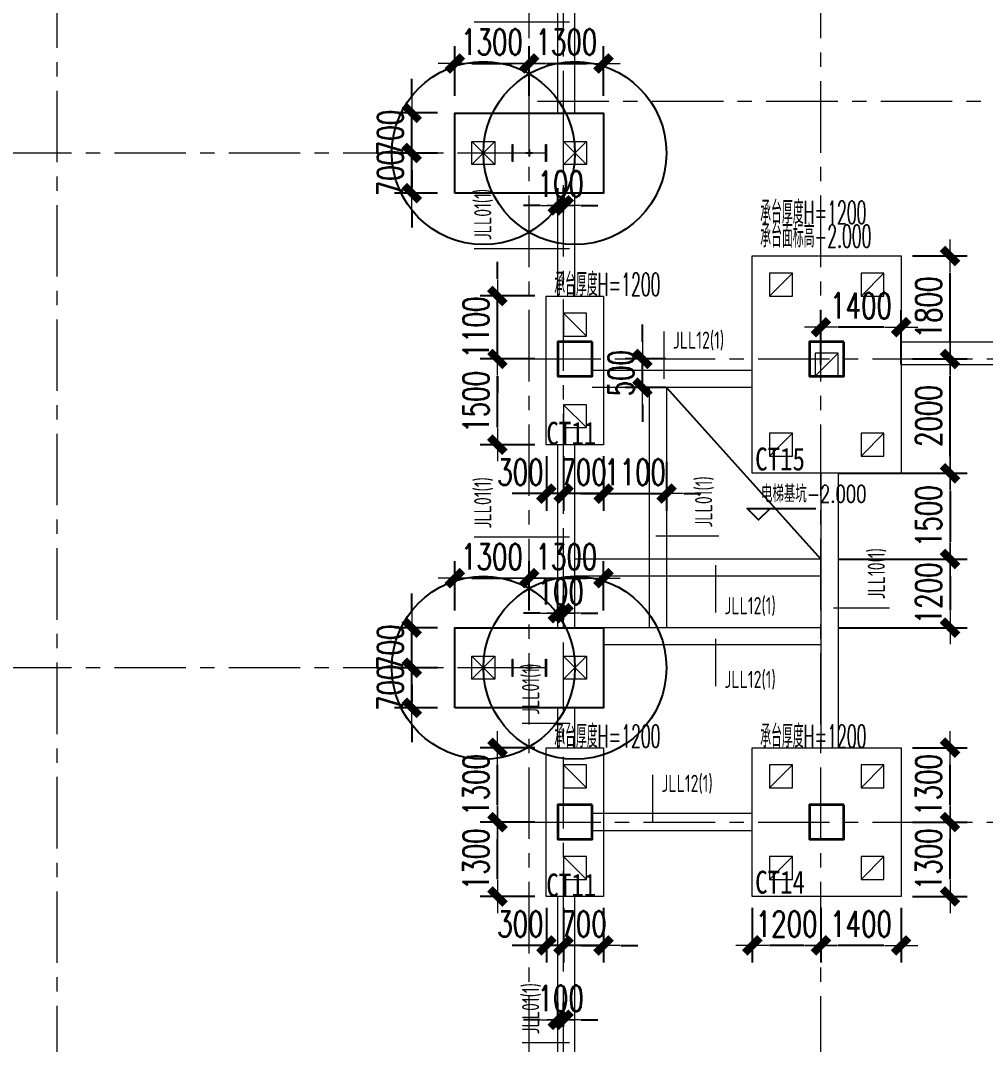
# Model space of a CAD drawing. Extents: x -1201378 to 2367219, y -619313 to 244905.
# Drawn here: x -108249 to -91382, y 158063 to 175970 of the extents above; entities that cross this region are included whole.
import ezdxf
from ezdxf.enums import TextEntityAlignment as Align

# ---------------------------------------------------------------- set-up
doc = ezdxf.new("R2010")
doc.units = 0
doc.header["$LTSCALE"] = 1000
doc.linetypes.add('CENTER', pattern=[2, 1.25, -0.25, 0.25, -0.25])
doc.layers.get('0').update_dxf_attribs({"linetype": 'CONTINUOUS'})
doc.layers.get('Defpoints').update_dxf_attribs({"linetype": 'CONTINUOUS'})
for name, color, linetype, lineweight in [('S-axis', 111, 'CONTINUOUS', 0), ('S-bkl', 4, 'CONTINUOUS', 0), ('S-col', 2, 'CONTINUOUS', 0), ('S-ct', 2, 'CONTINUOUS', 0), ('S-dim', 81, 'CONTINUOUS', 0), ('S-dote', 5, 'CENTER', 0), ('S-zhuang', 1, 'CONTINUOUS', 0), ('基础梁集中标注', 2, 'CONTINUOUS', 18), ('砼柱', 2, 'CONTINUOUS', 35)]:
    doc.layers.add(name, color=color, linetype=linetype, lineweight=lineweight)
for name, color, linetype in [('S-BG', 131, 'CONTINUOUS'), ('S-DOTE1', 140, 'CENTER'), ('S-HATCH1-W', 252, 'CONTINUOUS'), ('S-SS', 111, 'CONTINUOUS'), ('S-TEXT', 21, 'CONTINUOUS')]:
    doc.layers.add(name, color=color, linetype=linetype)
doc.styles.add('SS1', font='tj-romans1.shx', dxfattribs={"width": 0.7, "bigfont": 'tj-hztxt1.shx'})
doc.styles.add('样式 1', font='yjkeng.shx', dxfattribs={"width": 0.7, "height": 300, "bigfont": 'yjkchn.shx'})
doc.styles.add('黑体', font='simhei.ttf', dxfattribs={"width": 0.8})
doc.dimstyles.new('S-150-ARCHI', dxfattribs={"dimscale": 150, "dimtxt": 3, "dimasz": 2, "dimexe": 2, "dimexo": 2, "dimgap": 1, "dimtad": 1, "dimdec": 0, "dimzin": 0, "dimdsep": 46, "dimtxsty": 'SS1', "dimblk1": 'TT', "dimblk2": 'TT', "dimsah": 1, "dimcen": 1, "dimclrd": 256, "dimclre": 256, "dimclrt": 256, "dimadec": 0, "dimazin": 0, "dimtfac": 1, "dimtdec": 0, "dimtix": 1, "dimtmove": 2, "dimatfit": 0, "dimldrblk": 'TT', "dimfxl": 2, "dimtolj": 1, "dimtzin": 0, "dimarcsym": 0})

# ---------------------------------------------------------------- blocks, each defined once
blk = doc.blocks.new('_FZH')
at = {"layer": 'S-col'}
blk.add_lwpolyline([(-0.375, -0.188), (-0.375, 0.187), (-0.36, 0.187), (-0.36, 0.005), (0.36, 0.005), (0.36, 0.187), (0.375, 0.187), (0.375, -0.188), (0.36, -0.188), (0.36, -0.005), (-0.36, -0.005), (-0.36, -0.188)], close=True, dxfattribs=at)
blk = doc.blocks.new('w4234324')
at = {"layer": 'S-col', "xscale": 800.0000000000005, "yscale": 800.0000000000005, "zscale": 800.0000000000005}
for p in [(-144454, 777820), (-144454, 768820)]:
    blk.add_blockref('_FZH', p, dxfattribs=at)
blk = doc.blocks.new('1#轴网')
at = {"layer": 'S-dote'}
for p, q in [((-107608.5, 18867), (-107608.5, 124689.3)), ((-99358.5, 19033.1), (-99358.5, 124633.4)), ((-94258.5, 19033.1), (-94258.5, 124689.3)), ((-98758.5, 19217), (-98758.5, 124427)), ((-79964.3, 61927), (-99358.5, 61927)), ((-99358.5, 61027), (-216950.7, 61027)), ((-99358.5, 57427), (-76979.2, 57427)), ((-99358.5, 52027), (-216950.7, 52027)), ((-99358.5, 49327), (-76979.2, 49327))]:
    blk.add_line(p, q, dxfattribs=at)
blk = doc.blocks.new('A$C6AFE39C8')
at = {"layer": '砼柱', "lineweight": 35}
for points in [[(-15000, -57700), (-15600, -57700), (-15600, -58300), (-15000, -58300)], [(-10600, -57700), (-11200, -57700), (-11200, -58300), (-10600, -58300)], [(-15000, -65800), (-15600, -65800), (-15600, -66400), (-15000, -66400)], [(-10600, -65800), (-11200, -65800), (-11200, -66400), (-10600, -66400)]]:
    blk.add_lwpolyline(points, close=True, dxfattribs=at)
blk = doc.blocks.new('S-ZHUANG-400')
at = {"layer": 'S-zhuang'}
for p, q in [((200, -200), (-200, 200)), ((-200, -200), (200, 200))]:
    blk.add_line(p, q, dxfattribs=at)
blk.add_lwpolyline([(-200, 200), (200, 200), (200, -200), (-200, -200)], close=True, dxfattribs=at)
blk = doc.blocks.new('CT2')
at = {"layer": 'Defpoints'}
for centre in [(-193625, -186366), (-193625, -187966)]:
    blk.add_circle(centre, 1600, dxfattribs=at)
at = {"layer": 'S-DOTE1', "ltscale": 0.25}
for p, q in [((-193625, -187226), (-193625, -187106)), ((-193565, -187166), (-193685, -187166))]:
    blk.add_line(p, q, dxfattribs=at)
at = {"layer": 'S-HATCH1-W'}
blk.add_lwpolyline([(-194325, -185866), (-192925, -185866), (-192925, -188466), (-194325, -188466)], close=True, dxfattribs=at)
at = {"layer": 'S-zhuang'}
for p in [(-193625, -186366), (-193625, -187966)]:
    blk.add_blockref('S-ZHUANG-400', p, dxfattribs=at)
blk = doc.blocks.new('A$C656D53E9')
at = {"layer": 'S-zhuang', "ltscale": 0.25}
blk.add_line((-200, 200), (200, -200), dxfattribs=at)
at = {"layer": 'S-zhuang', "color": 1, "ltscale": 0.5}
blk.add_lwpolyline([(200, 200), (-200, 200), (-200, -200), (200, -200)], close=True, dxfattribs=at)
blk = doc.blocks.new('TT')
blk.add_line((-0.969, 0), (0.969, 0))
at = {"const_width": 0.45}
blk.add_lwpolyline([(-0.442, -0.442), (0.442, 0.442)], dxfattribs=at)
blk = doc.blocks.new('*D5440')
at = {"layer": 'Defpoints', "color": 0, "transparency": 16777216}
for p in [(-99358, 166218), (-100658, 165352), (-99358, 165352)]:
    blk.add_point(p, dxfattribs=at)
at = {"layer": 'S-dim', "lineweight": -2, "transparency": 16777216}
for p, q in [((-100658, 165652), (-100658, 166518)), ((-99358, 165652), (-99358, 166518)), ((-100358, 166218), (-99658, 166218))]:
    blk.add_line(p, q, dxfattribs=at)
at = {"layer": 'S-dim', "lineweight": -2, "transparency": 16777216, "xscale": 300, "yscale": 300, "zscale": 300, "rotation": 180}
blk.add_blockref('TT', (-100658, 166218), dxfattribs=at)
at = {"layer": 'S-dim', "lineweight": -2, "transparency": 16777216, "xscale": 300, "yscale": 300, "zscale": 300}
blk.add_blockref('TT', (-99358, 166218), dxfattribs=at)
at = {"layer": 'S-dim', "transparency": 16777216, "insert": (-100008, 166593), "char_height": 450, "attachment_point": 5, "style": 'SS1'}
blk.add_mtext('\\A1;1300', dxfattribs=at)
blk = doc.blocks.new('*D5441')
at = {"layer": 'Defpoints', "color": 0, "transparency": 16777216}
for p in [(-98058, 166218), (-99358, 165352), (-98058, 165352)]:
    blk.add_point(p, dxfattribs=at)
at = {"layer": 'S-dim', "lineweight": -2, "transparency": 16777216}
for p, q in [((-99358, 165652), (-99358, 166518)), ((-98058, 165652), (-98058, 166518)), ((-99058, 166218), (-98358, 166218))]:
    blk.add_line(p, q, dxfattribs=at)
at = {"layer": 'S-dim', "lineweight": -2, "transparency": 16777216, "xscale": 300, "yscale": 300, "zscale": 300, "rotation": 180}
blk.add_blockref('TT', (-99358, 166218), dxfattribs=at)
at = {"layer": 'S-dim', "lineweight": -2, "transparency": 16777216, "xscale": 300, "yscale": 300, "zscale": 300}
blk.add_blockref('TT', (-98058, 166218), dxfattribs=at)
at = {"layer": 'S-dim', "transparency": 16777216, "insert": (-98708, 166593), "char_height": 450, "attachment_point": 5, "style": 'SS1'}
blk.add_mtext('\\A1;1300', dxfattribs=at)
blk = doc.blocks.new('*D5442')
at = {"layer": 'Defpoints', "color": 0, "transparency": 16777216}
for p in [(-101410, 164652), (-100658, 164652), (-100658, 163952)]:
    blk.add_point(p, dxfattribs=at)
at = {"layer": 'S-dim', "lineweight": -2, "transparency": 16777216}
for p, q in [((-101410, 164952), (-101410, 165252)), ((-100958, 164652), (-101710, 164652)), ((-101410, 163952), (-101410, 164652)), ((-100958, 163952), (-101710, 163952)), ((-101410, 163652), (-101410, 163352))]:
    blk.add_line(p, q, dxfattribs=at)
at = {"layer": 'S-dim', "lineweight": -2, "transparency": 16777216, "xscale": 300, "yscale": 300, "zscale": 300}
for p, rotation in [((-101410, 164652), 270), ((-101410, 163952), 90)]:
    blk.add_blockref('TT', p, dxfattribs=dict(at, rotation=rotation))
at = {"layer": 'S-dim', "transparency": 16777216, "insert": (-101785, 164302), "char_height": 450, "attachment_point": 5, "rotation": 90, "style": 'SS1'}
blk.add_mtext('\\A1;700', dxfattribs=at)
blk = doc.blocks.new('*D5443')
at = {"layer": 'Defpoints', "color": 0, "transparency": 16777216}
for p in [(-101410, 165352), (-100658, 165352), (-100658, 164652)]:
    blk.add_point(p, dxfattribs=at)
at = {"layer": 'S-dim', "lineweight": -2, "transparency": 16777216}
for p, q in [((-101410, 165652), (-101410, 165952)), ((-100958, 165352), (-101710, 165352)), ((-101410, 164652), (-101410, 165352)), ((-100958, 164652), (-101710, 164652)), ((-101410, 164352), (-101410, 164052))]:
    blk.add_line(p, q, dxfattribs=at)
at = {"layer": 'S-dim', "lineweight": -2, "transparency": 16777216, "xscale": 300, "yscale": 300, "zscale": 300}
for p, rotation in [((-101410, 165352), 270), ((-101410, 164652), 90)]:
    blk.add_blockref('TT', p, dxfattribs=dict(at, rotation=rotation))
at = {"layer": 'S-dim', "transparency": 16777216, "insert": (-101785, 165002), "char_height": 450, "attachment_point": 5, "rotation": 90, "style": 'SS1'}
blk.add_mtext('\\A1;700', dxfattribs=at)
blk = doc.blocks.new('*D5444')
at = {"layer": 'Defpoints', "color": 0, "transparency": 16777216}
for p in [(-99358, 175218), (-100658, 174352), (-99358, 174352)]:
    blk.add_point(p, dxfattribs=at)
at = {"layer": 'S-dim', "lineweight": -2, "transparency": 16777216}
for p, q in [((-100658, 174652), (-100658, 175518)), ((-99358, 174652), (-99358, 175518)), ((-100358, 175218), (-99658, 175218))]:
    blk.add_line(p, q, dxfattribs=at)
at = {"layer": 'S-dim', "lineweight": -2, "transparency": 16777216, "xscale": 300, "yscale": 300, "zscale": 300, "rotation": 180}
blk.add_blockref('TT', (-100658, 175218), dxfattribs=at)
at = {"layer": 'S-dim', "lineweight": -2, "transparency": 16777216, "xscale": 300, "yscale": 300, "zscale": 300}
blk.add_blockref('TT', (-99358, 175218), dxfattribs=at)
at = {"layer": 'S-dim', "transparency": 16777216, "insert": (-100008, 175593), "char_height": 450, "attachment_point": 5, "style": 'SS1'}
blk.add_mtext('\\A1;1300', dxfattribs=at)
blk = doc.blocks.new('*D5445')
at = {"layer": 'Defpoints', "color": 0, "transparency": 16777216}
for p in [(-98058, 175218), (-99358, 174352), (-98058, 174352)]:
    blk.add_point(p, dxfattribs=at)
at = {"layer": 'S-dim', "lineweight": -2, "transparency": 16777216}
for p, q in [((-99358, 174652), (-99358, 175518)), ((-98058, 174652), (-98058, 175518)), ((-99058, 175218), (-98358, 175218))]:
    blk.add_line(p, q, dxfattribs=at)
at = {"layer": 'S-dim', "lineweight": -2, "transparency": 16777216, "xscale": 300, "yscale": 300, "zscale": 300, "rotation": 180}
blk.add_blockref('TT', (-99358, 175218), dxfattribs=at)
at = {"layer": 'S-dim', "lineweight": -2, "transparency": 16777216, "xscale": 300, "yscale": 300, "zscale": 300}
blk.add_blockref('TT', (-98058, 175218), dxfattribs=at)
at = {"layer": 'S-dim', "transparency": 16777216, "insert": (-98708, 175593), "char_height": 450, "attachment_point": 5, "style": 'SS1'}
blk.add_mtext('\\A1;1300', dxfattribs=at)
blk = doc.blocks.new('*D5446')
at = {"layer": 'Defpoints', "color": 0, "transparency": 16777216}
for p in [(-101410, 173652), (-100658, 173652), (-100658, 172952)]:
    blk.add_point(p, dxfattribs=at)
at = {"layer": 'S-dim', "lineweight": -2, "transparency": 16777216}
for p, q in [((-101410, 173952), (-101410, 174252)), ((-100958, 173652), (-101710, 173652)), ((-101410, 172952), (-101410, 173652)), ((-100958, 172952), (-101710, 172952)), ((-101410, 172652), (-101410, 172352))]:
    blk.add_line(p, q, dxfattribs=at)
at = {"layer": 'S-dim', "lineweight": -2, "transparency": 16777216, "xscale": 300, "yscale": 300, "zscale": 300}
for p, rotation in [((-101410, 173652), 270), ((-101410, 172952), 90)]:
    blk.add_blockref('TT', p, dxfattribs=dict(at, rotation=rotation))
at = {"layer": 'S-dim', "transparency": 16777216, "insert": (-101785, 173302), "char_height": 450, "attachment_point": 5, "rotation": 90, "style": 'SS1'}
blk.add_mtext('\\A1;700', dxfattribs=at)
blk = doc.blocks.new('*D5447')
at = {"layer": 'Defpoints', "color": 0, "transparency": 16777216}
for p in [(-101410, 174352), (-100658, 174352), (-100658, 173652)]:
    blk.add_point(p, dxfattribs=at)
at = {"layer": 'S-dim', "lineweight": -2, "transparency": 16777216}
for p, q in [((-101410, 174652), (-101410, 174952)), ((-100958, 174352), (-101710, 174352)), ((-101410, 173652), (-101410, 174352)), ((-100958, 173652), (-101710, 173652)), ((-101410, 173352), (-101410, 173052))]:
    blk.add_line(p, q, dxfattribs=at)
at = {"layer": 'S-dim', "lineweight": -2, "transparency": 16777216, "xscale": 300, "yscale": 300, "zscale": 300}
for p, rotation in [((-101410, 174352), 270), ((-101410, 173652), 90)]:
    blk.add_blockref('TT', p, dxfattribs=dict(at, rotation=rotation))
at = {"layer": 'S-dim', "transparency": 16777216, "insert": (-101785, 174002), "char_height": 450, "attachment_point": 5, "rotation": 90, "style": 'SS1'}
blk.add_mtext('\\A1;700', dxfattribs=at)
blk = doc.blocks.new('*D5404')
at = {"layer": 'Defpoints', "color": 0, "transparency": 16777216}
for p in [(-99914, 161952), (-98958, 161952), (-98958, 160652)]:
    blk.add_point(p, dxfattribs=at)
at = {"layer": 'S-dim', "lineweight": -2, "transparency": 16777216}
for p, q in [((-99258, 161952), (-100214, 161952)), ((-99914, 160952), (-99914, 161652)), ((-99258, 160652), (-100214, 160652))]:
    blk.add_line(p, q, dxfattribs=at)
at = {"layer": 'S-dim', "lineweight": -2, "transparency": 16777216, "xscale": 300, "yscale": 300, "zscale": 300}
for p, rotation in [((-99914, 161952), 90), ((-99914, 160652), 270)]:
    blk.add_blockref('TT', p, dxfattribs=dict(at, rotation=rotation))
at = {"layer": 'S-dim', "transparency": 16777216, "insert": (-100289, 161302), "char_height": 450, "attachment_point": 5, "rotation": 90, "style": 'SS1'}
blk.add_mtext('\\A1;1300', dxfattribs=at)
blk = doc.blocks.new('*D5405')
at = {"layer": 'Defpoints', "color": 0, "transparency": 16777216}
for p in [(-98758, 160752), (-98058, 160752), (-98758, 159796)]:
    blk.add_point(p, dxfattribs=at)
at = {"layer": 'S-dim', "lineweight": -2, "transparency": 16777216}
for p, q in [((-98758, 160452), (-98758, 159496)), ((-98058, 160452), (-98058, 159496)), ((-99058, 159796), (-99358, 159796)), ((-98058, 159796), (-98758, 159796)), ((-97758, 159796), (-97458, 159796))]:
    blk.add_line(p, q, dxfattribs=at)
at = {"layer": 'S-dim', "lineweight": -2, "transparency": 16777216, "xscale": 300, "yscale": 300, "zscale": 300}
for p, rotation in [((-98758, 159796), 2.340888245557148e-12), ((-98058, 159796), 180.0000000000024)]:
    blk.add_blockref('TT', p, dxfattribs=dict(at, rotation=rotation))
at = {"layer": 'S-dim', "transparency": 16777216, "insert": (-98408, 160171), "char_height": 450, "attachment_point": 5, "style": 'SS1'}
blk.add_mtext('\\A1;700', dxfattribs=at)
blk = doc.blocks.new('*D5406')
at = {"layer": 'Defpoints', "color": 0, "transparency": 16777216}
for p in [(-99058, 160752), (-98758, 160752), (-99058, 159796)]:
    blk.add_point(p, dxfattribs=at)
at = {"layer": 'S-dim', "lineweight": -2, "transparency": 16777216}
for p, q in [((-99058, 160452), (-99058, 159496)), ((-98758, 160452), (-98758, 159496)), ((-99358, 159796), (-99658, 159796)), ((-98758, 159796), (-99058, 159796)), ((-98458, 159796), (-98158, 159796))]:
    blk.add_line(p, q, dxfattribs=at)
at = {"layer": 'S-dim', "lineweight": -2, "transparency": 16777216, "xscale": 300, "yscale": 300, "zscale": 300}
blk.add_blockref('TT', (-99058, 159796), dxfattribs=at)
at = {"layer": 'S-dim', "lineweight": -2, "transparency": 16777216, "xscale": 300, "yscale": 300, "zscale": 300, "rotation": 180}
blk.add_blockref('TT', (-98758, 159796), dxfattribs=at)
at = {"layer": 'S-dim', "transparency": 16777216, "insert": (-99512, 160171), "char_height": 450, "attachment_point": 5, "style": 'SS1'}
blk.add_mtext('\\A1;300', dxfattribs=at)
blk = doc.blocks.new('*D5407')
at = {"layer": 'Defpoints', "color": 0, "transparency": 16777216}
for p in [(-99914, 163252), (-98958, 163252), (-98958, 161952)]:
    blk.add_point(p, dxfattribs=at)
at = {"layer": 'S-dim', "lineweight": -2, "transparency": 16777216}
for p, q in [((-99258, 163252), (-100214, 163252)), ((-99914, 162252), (-99914, 162952)), ((-99258, 161952), (-100214, 161952))]:
    blk.add_line(p, q, dxfattribs=at)
at = {"layer": 'S-dim', "lineweight": -2, "transparency": 16777216, "xscale": 300, "yscale": 300, "zscale": 300}
for p, rotation in [((-99914, 163252), 90), ((-99914, 161952), 270)]:
    blk.add_blockref('TT', p, dxfattribs=dict(at, rotation=rotation))
at = {"layer": 'S-dim', "transparency": 16777216, "insert": (-100289, 162602), "char_height": 450, "attachment_point": 5, "rotation": 90, "style": 'SS1'}
blk.add_mtext('\\A1;1300', dxfattribs=at)
blk = doc.blocks.new('*D5408')
at = {"layer": 'Defpoints', "color": 0, "transparency": 16777216}
for p in [(-99914, 170052), (-98958, 170052), (-98958, 168552)]:
    blk.add_point(p, dxfattribs=at)
at = {"layer": 'S-dim', "lineweight": -2, "transparency": 16777216}
for p, q in [((-99258, 170052), (-100214, 170052)), ((-99914, 168852), (-99914, 169752)), ((-99258, 168552), (-100214, 168552))]:
    blk.add_line(p, q, dxfattribs=at)
at = {"layer": 'S-dim', "lineweight": -2, "transparency": 16777216, "xscale": 300, "yscale": 300, "zscale": 300}
for p, rotation in [((-99914, 170052), 90), ((-99914, 168552), 270)]:
    blk.add_blockref('TT', p, dxfattribs=dict(at, rotation=rotation))
at = {"layer": 'S-dim', "transparency": 16777216, "insert": (-100289, 169302), "char_height": 450, "attachment_point": 5, "rotation": 90, "style": 'SS1'}
blk.add_mtext('\\A1;1500', dxfattribs=at)
blk = doc.blocks.new('*D5409')
at = {"layer": 'Defpoints', "color": 0, "transparency": 16777216}
for p in [(-98758, 168652), (-98058, 168652), (-98758, 167696)]:
    blk.add_point(p, dxfattribs=at)
at = {"layer": 'S-dim', "lineweight": -2, "transparency": 16777216}
for p, q in [((-98758, 168352), (-98758, 167396)), ((-98058, 168352), (-98058, 167396)), ((-99058, 167696), (-99358, 167696)), ((-98058, 167696), (-98758, 167696)), ((-97758, 167696), (-97458, 167696))]:
    blk.add_line(p, q, dxfattribs=at)
at = {"layer": 'S-dim', "lineweight": -2, "transparency": 16777216, "xscale": 300, "yscale": 300, "zscale": 300}
for p, rotation in [((-98758, 167696), 2.340888245557148e-12), ((-98058, 167696), 180.0000000000024)]:
    blk.add_blockref('TT', p, dxfattribs=dict(at, rotation=rotation))
at = {"layer": 'S-dim', "transparency": 16777216, "insert": (-98408, 168071), "char_height": 450, "attachment_point": 5, "style": 'SS1'}
blk.add_mtext('\\A1;700', dxfattribs=at)
blk = doc.blocks.new('*D5410')
at = {"layer": 'Defpoints', "color": 0, "transparency": 16777216}
for p in [(-99058, 168652), (-98758, 168652), (-99058, 167696)]:
    blk.add_point(p, dxfattribs=at)
at = {"layer": 'S-dim', "lineweight": -2, "transparency": 16777216}
for p, q in [((-99058, 168352), (-99058, 167396)), ((-98758, 168352), (-98758, 167396)), ((-99358, 167696), (-99658, 167696)), ((-98758, 167696), (-99058, 167696)), ((-98458, 167696), (-98158, 167696))]:
    blk.add_line(p, q, dxfattribs=at)
at = {"layer": 'S-dim', "lineweight": -2, "transparency": 16777216, "xscale": 300, "yscale": 300, "zscale": 300}
blk.add_blockref('TT', (-99058, 167696), dxfattribs=at)
at = {"layer": 'S-dim', "lineweight": -2, "transparency": 16777216, "xscale": 300, "yscale": 300, "zscale": 300, "rotation": 180}
blk.add_blockref('TT', (-98758, 167696), dxfattribs=at)
at = {"layer": 'S-dim', "transparency": 16777216, "insert": (-99512, 168071), "char_height": 450, "attachment_point": 5, "style": 'SS1'}
blk.add_mtext('\\A1;300', dxfattribs=at)
blk = doc.blocks.new('*D5411')
at = {"layer": 'Defpoints', "color": 0, "transparency": 16777216}
for p in [(-99914, 171152), (-98958, 171152), (-98958, 170052)]:
    blk.add_point(p, dxfattribs=at)
at = {"layer": 'S-dim', "lineweight": -2, "transparency": 16777216}
for p, q in [((-99914, 171452), (-99914, 171752)), ((-99258, 171152), (-100214, 171152)), ((-99914, 170052), (-99914, 171152)), ((-99258, 170052), (-100214, 170052)), ((-99914, 169752), (-99914, 169452))]:
    blk.add_line(p, q, dxfattribs=at)
at = {"layer": 'S-dim', "lineweight": -2, "transparency": 16777216, "xscale": 300, "yscale": 300, "zscale": 300}
for p, rotation in [((-99914, 171152), 270), ((-99914, 170052), 90)]:
    blk.add_blockref('TT', p, dxfattribs=dict(at, rotation=rotation))
at = {"layer": 'S-dim', "transparency": 16777216, "insert": (-100289, 170602), "char_height": 450, "attachment_point": 5, "rotation": 90, "style": 'SS1'}
blk.add_mtext('\\A1;1100', dxfattribs=at)
blk = doc.blocks.new('*D5567')
at = {"layer": 'Defpoints', "color": 0, "transparency": 16777216}
for p in [(-92958, 170052), (-92003, 170052), (-92958, 168052)]:
    blk.add_point(p, dxfattribs=at)
at = {"layer": 'S-dim', "lineweight": -2, "transparency": 16777216}
for p, q in [((-92658, 170052), (-91703, 170052)), ((-92003, 168352), (-92003, 169752)), ((-92658, 168052), (-91703, 168052))]:
    blk.add_line(p, q, dxfattribs=at)
at = {"layer": 'S-dim', "lineweight": -2, "transparency": 16777216, "xscale": 300, "yscale": 300, "zscale": 300}
for p, rotation in [((-92003, 170052), 90), ((-92003, 168052), 270)]:
    blk.add_blockref('TT', p, dxfattribs=dict(at, rotation=rotation))
at = {"layer": 'S-dim', "transparency": 16777216, "insert": (-92378, 169052), "char_height": 450, "attachment_point": 5, "rotation": 90, "style": 'SS1'}
blk.add_mtext('\\A1;2000', dxfattribs=at)
blk = doc.blocks.new('*D5568')
at = {"layer": 'Defpoints', "color": 0, "transparency": 16777216}
for p in [(-92958, 171852), (-92003, 171852), (-92958, 170052)]:
    blk.add_point(p, dxfattribs=at)
at = {"layer": 'S-dim', "lineweight": -2, "transparency": 16777216}
for p, q in [((-92658, 171852), (-91703, 171852)), ((-92003, 170352), (-92003, 171552)), ((-92658, 170052), (-91703, 170052))]:
    blk.add_line(p, q, dxfattribs=at)
at = {"layer": 'S-dim', "lineweight": -2, "transparency": 16777216, "xscale": 300, "yscale": 300, "zscale": 300}
for p, rotation in [((-92003, 171852), 90), ((-92003, 170052), 270)]:
    blk.add_blockref('TT', p, dxfattribs=dict(at, rotation=rotation))
at = {"layer": 'S-dim', "transparency": 16777216, "insert": (-92378, 170952), "char_height": 450, "attachment_point": 5, "rotation": 90, "style": 'SS1'}
blk.add_mtext('\\A1;1800', dxfattribs=at)
blk = doc.blocks.new('*D5569')
at = {"layer": 'Defpoints', "color": 0, "transparency": 16777216}
for p in [(-94258, 170607), (-94258, 169652), (-92858, 169652)]:
    blk.add_point(p, dxfattribs=at)
at = {"layer": 'S-dim', "lineweight": -2, "transparency": 16777216}
for p, q in [((-94258, 169952), (-94258, 170907)), ((-92858, 169952), (-92858, 170907)), ((-93158, 170607), (-93958, 170607))]:
    blk.add_line(p, q, dxfattribs=at)
at = {"layer": 'S-dim', "lineweight": -2, "transparency": 16777216, "xscale": 300, "yscale": 300, "zscale": 300}
for p, rotation in [((-94258, 170607), 179.9999999999952), ((-92858, 170607), 359.9999999999952)]:
    blk.add_blockref('TT', p, dxfattribs=dict(at, rotation=rotation))
at = {"layer": 'S-dim', "transparency": 16777216, "insert": (-93558, 170982), "char_height": 450, "attachment_point": 5, "style": 'SS1'}
blk.add_mtext('\\A1;1400', dxfattribs=at)
blk = doc.blocks.new('*D5570')
at = {"layer": 'Defpoints', "color": 0, "transparency": 16777216}
for p in [(-92958, 161952), (-92003, 161952), (-92958, 160652)]:
    blk.add_point(p, dxfattribs=at)
at = {"layer": 'S-dim', "lineweight": -2, "transparency": 16777216}
for p, q in [((-92658, 161952), (-91703, 161952)), ((-92003, 160952), (-92003, 161652)), ((-92658, 160652), (-91703, 160652))]:
    blk.add_line(p, q, dxfattribs=at)
at = {"layer": 'S-dim', "lineweight": -2, "transparency": 16777216, "xscale": 300, "yscale": 300, "zscale": 300}
for p, rotation in [((-92003, 161952), 90), ((-92003, 160652), 270)]:
    blk.add_blockref('TT', p, dxfattribs=dict(at, rotation=rotation))
at = {"layer": 'S-dim', "transparency": 16777216, "insert": (-92378, 161302), "char_height": 450, "attachment_point": 5, "rotation": 90, "style": 'SS1'}
blk.add_mtext('\\A1;1300', dxfattribs=at)
blk = doc.blocks.new('*D5571')
at = {"layer": 'Defpoints', "color": 0, "transparency": 16777216}
for p in [(-92958, 163252), (-92003, 163252), (-92958, 161952)]:
    blk.add_point(p, dxfattribs=at)
at = {"layer": 'S-dim', "lineweight": -2, "transparency": 16777216}
for p, q in [((-92658, 163252), (-91703, 163252)), ((-92003, 162252), (-92003, 162952)), ((-92658, 161952), (-91703, 161952))]:
    blk.add_line(p, q, dxfattribs=at)
at = {"layer": 'S-dim', "lineweight": -2, "transparency": 16777216, "xscale": 300, "yscale": 300, "zscale": 300}
for p, rotation in [((-92003, 163252), 90), ((-92003, 161952), 270)]:
    blk.add_blockref('TT', p, dxfattribs=dict(at, rotation=rotation))
at = {"layer": 'S-dim', "transparency": 16777216, "insert": (-92378, 162602), "char_height": 450, "attachment_point": 5, "rotation": 90, "style": 'SS1'}
blk.add_mtext('\\A1;1300', dxfattribs=at)
blk = doc.blocks.new('*D5572')
at = {"layer": 'Defpoints', "color": 0, "transparency": 16777216}
for p in [(-94258, 160752), (-92858, 160752), (-94258, 159796)]:
    blk.add_point(p, dxfattribs=at)
at = {"layer": 'S-dim', "lineweight": -2, "transparency": 16777216}
for p, q in [((-94258, 160452), (-94258, 159496)), ((-92858, 160452), (-92858, 159496)), ((-93158, 159796), (-93958, 159796))]:
    blk.add_line(p, q, dxfattribs=at)
at = {"layer": 'S-dim', "lineweight": -2, "transparency": 16777216, "xscale": 300, "yscale": 300, "zscale": 300}
for p, rotation in [((-94258, 159796), 180.0000000000048), ((-92858, 159796), 4.796163466380675e-12)]:
    blk.add_blockref('TT', p, dxfattribs=dict(at, rotation=rotation))
at = {"layer": 'S-dim', "transparency": 16777216, "insert": (-93558, 160171), "char_height": 450, "attachment_point": 5, "style": 'SS1'}
blk.add_mtext('\\A1;1400', dxfattribs=at)
blk = doc.blocks.new('*D5573')
at = {"layer": 'Defpoints', "color": 0, "transparency": 16777216}
for p in [(-95458, 160752), (-94258, 160752), (-95458, 159796)]:
    blk.add_point(p, dxfattribs=at)
at = {"layer": 'S-dim', "lineweight": -2, "transparency": 16777216}
for p, q in [((-95458, 160452), (-95458, 159496)), ((-94258, 160452), (-94258, 159496)), ((-94558, 159796), (-95158, 159796))]:
    blk.add_line(p, q, dxfattribs=at)
at = {"layer": 'S-dim', "lineweight": -2, "transparency": 16777216, "xscale": 300, "yscale": 300, "zscale": 300, "rotation": 180}
blk.add_blockref('TT', (-95458, 159796), dxfattribs=at)
at = {"layer": 'S-dim', "lineweight": -2, "transparency": 16777216, "xscale": 300, "yscale": 300, "zscale": 300}
blk.add_blockref('TT', (-94258, 159796), dxfattribs=at)
at = {"layer": 'S-dim', "transparency": 16777216, "insert": (-94858, 160171), "char_height": 450, "attachment_point": 5, "style": 'SS1'}
blk.add_mtext('\\A1;1200', dxfattribs=at)
blk = doc.blocks.new('*D5596')
at = {"layer": 'Defpoints', "color": 0, "transparency": 16777216}
for p in [(-98758, 158494), (-98858, 158075), (-98758, 158075)]:
    blk.add_point(p, dxfattribs=at)
at = {"layer": 'S-dim', "lineweight": -2, "transparency": 16777216}
for p, q in [((-98858, 158375), (-98858, 158794)), ((-98758, 158375), (-98758, 158794)), ((-99158, 158494), (-99458, 158494)), ((-98858, 158494), (-98758, 158494)), ((-98458, 158494), (-98158, 158494))]:
    blk.add_line(p, q, dxfattribs=at)
at = {"layer": 'S-dim', "lineweight": -2, "transparency": 16777216, "xscale": 300, "yscale": 300, "zscale": 300}
blk.add_blockref('TT', (-98858, 158494), dxfattribs=at)
at = {"layer": 'S-dim', "lineweight": -2, "transparency": 16777216, "xscale": 300, "yscale": 300, "zscale": 300, "rotation": 180}
blk.add_blockref('TT', (-98758, 158494), dxfattribs=at)
at = {"layer": 'S-dim', "transparency": 16777216, "insert": (-98808, 158869), "char_height": 450, "attachment_point": 5, "style": 'SS1'}
blk.add_mtext('\\A1;100', dxfattribs=at)
blk = doc.blocks.new('*D5597')
at = {"layer": 'Defpoints', "color": 0, "transparency": 16777216}
for p in [(-98758, 165607), (-98858, 165188), (-98758, 165188)]:
    blk.add_point(p, dxfattribs=at)
at = {"layer": 'S-dim', "lineweight": -2, "transparency": 16777216}
for p, q in [((-98858, 165488), (-98858, 165907)), ((-98758, 165488), (-98758, 165907)), ((-99158, 165607), (-99458, 165607)), ((-98858, 165607), (-98758, 165607)), ((-98458, 165607), (-98158, 165607))]:
    blk.add_line(p, q, dxfattribs=at)
at = {"layer": 'S-dim', "lineweight": -2, "transparency": 16777216, "xscale": 300, "yscale": 300, "zscale": 300}
blk.add_blockref('TT', (-98858, 165607), dxfattribs=at)
at = {"layer": 'S-dim', "lineweight": -2, "transparency": 16777216, "xscale": 300, "yscale": 300, "zscale": 300, "rotation": 180}
blk.add_blockref('TT', (-98758, 165607), dxfattribs=at)
at = {"layer": 'S-dim', "transparency": 16777216, "insert": (-98808, 165982), "char_height": 450, "attachment_point": 5, "style": 'SS1'}
blk.add_mtext('\\A1;100', dxfattribs=at)
blk = doc.blocks.new('*D5598')
at = {"layer": 'Defpoints', "color": 0, "transparency": 16777216}
for p in [(-98758, 172737), (-98858, 172318), (-98758, 172318)]:
    blk.add_point(p, dxfattribs=at)
at = {"layer": 'S-dim', "lineweight": -2, "transparency": 16777216}
for p, q in [((-98858, 172618), (-98858, 173037)), ((-98758, 172618), (-98758, 173037)), ((-99158, 172737), (-99458, 172737)), ((-98858, 172737), (-98758, 172737)), ((-98458, 172737), (-98158, 172737))]:
    blk.add_line(p, q, dxfattribs=at)
at = {"layer": 'S-dim', "lineweight": -2, "transparency": 16777216, "xscale": 300, "yscale": 300, "zscale": 300}
blk.add_blockref('TT', (-98858, 172737), dxfattribs=at)
at = {"layer": 'S-dim', "lineweight": -2, "transparency": 16777216, "xscale": 300, "yscale": 300, "zscale": 300, "rotation": 180}
blk.add_blockref('TT', (-98758, 172737), dxfattribs=at)
at = {"layer": 'S-dim', "transparency": 16777216, "insert": (-98808, 173112), "char_height": 450, "attachment_point": 5, "style": 'SS1'}
blk.add_mtext('\\A1;100', dxfattribs=at)
blk = doc.blocks.new('*D5608')
at = {"layer": 'Defpoints', "color": 0, "transparency": 16777216}
for p in [(-97380, 170052), (-96671, 170052), (-96671, 169552)]:
    blk.add_point(p, dxfattribs=at)
at = {"layer": 'S-dim', "lineweight": -2, "transparency": 16777216}
for p, q in [((-97380, 170352), (-97380, 170652)), ((-96971, 170052), (-97680, 170052)), ((-97380, 169552), (-97380, 170052)), ((-96971, 169552), (-97680, 169552)), ((-97380, 169252), (-97380, 168952))]:
    blk.add_line(p, q, dxfattribs=at)
at = {"layer": 'S-dim', "lineweight": -2, "transparency": 16777216, "xscale": 300, "yscale": 300, "zscale": 300}
for p, rotation in [((-97380, 170052), 270), ((-97380, 169552), 90)]:
    blk.add_blockref('TT', p, dxfattribs=dict(at, rotation=rotation))
at = {"layer": 'S-dim', "transparency": 16777216, "insert": (-97755, 169802), "char_height": 450, "attachment_point": 5, "rotation": 90, "style": 'SS1'}
blk.add_mtext('\\A1;500', dxfattribs=at)
blk = doc.blocks.new('*D5609')
at = {"layer": 'Defpoints', "color": 0, "transparency": 16777216}
for p in [(-98058, 168552), (-96958, 168552), (-96958, 167696)]:
    blk.add_point(p, dxfattribs=at)
at = {"layer": 'S-dim', "lineweight": -2, "transparency": 16777216}
for p, q in [((-98058, 168252), (-98058, 167396)), ((-96958, 168252), (-96958, 167396)), ((-98358, 167696), (-98658, 167696)), ((-98058, 167696), (-96958, 167696)), ((-96658, 167696), (-96358, 167696))]:
    blk.add_line(p, q, dxfattribs=at)
at = {"layer": 'S-dim', "lineweight": -2, "transparency": 16777216, "xscale": 300, "yscale": 300, "zscale": 300}
blk.add_blockref('TT', (-98058, 167696), dxfattribs=at)
at = {"layer": 'S-dim', "lineweight": -2, "transparency": 16777216, "xscale": 300, "yscale": 300, "zscale": 300, "rotation": 180}
blk.add_blockref('TT', (-96958, 167696), dxfattribs=at)
at = {"layer": 'S-dim', "transparency": 16777216, "insert": (-97508, 168071), "char_height": 450, "attachment_point": 5, "style": 'SS1'}
blk.add_mtext('\\A1;1100', dxfattribs=at)
blk = doc.blocks.new('*D5610')
at = {"layer": 'Defpoints', "color": 0, "transparency": 16777216}
for p in [(-94258, 168052), (-94258, 166552), (-92003, 166552)]:
    blk.add_point(p, dxfattribs=at)
at = {"layer": 'S-dim', "lineweight": -2, "transparency": 16777216}
for p, q in [((-93958, 168052), (-91703, 168052)), ((-92003, 167752), (-92003, 166852)), ((-93958, 166552), (-91703, 166552))]:
    blk.add_line(p, q, dxfattribs=at)
at = {"layer": 'S-dim', "lineweight": -2, "transparency": 16777216, "xscale": 300, "yscale": 300, "zscale": 300}
for p, rotation in [((-92003, 168052), 90), ((-92003, 166552), 270)]:
    blk.add_blockref('TT', p, dxfattribs=dict(at, rotation=rotation))
at = {"layer": 'S-dim', "transparency": 16777216, "insert": (-92378, 167302), "char_height": 450, "attachment_point": 5, "rotation": 90, "style": 'SS1'}
blk.add_mtext('\\A1;1500', dxfattribs=at)
blk = doc.blocks.new('*D5611')
at = {"layer": 'Defpoints', "color": 0, "transparency": 16777216}
for p in [(-94258, 166552), (-94258, 165352), (-92003, 165352)]:
    blk.add_point(p, dxfattribs=at)
at = {"layer": 'S-dim', "lineweight": -2, "transparency": 16777216}
for p, q in [((-93958, 166552), (-91703, 166552)), ((-92003, 166252), (-92003, 165652)), ((-93958, 165352), (-91703, 165352))]:
    blk.add_line(p, q, dxfattribs=at)
at = {"layer": 'S-dim', "lineweight": -2, "transparency": 16777216, "xscale": 300, "yscale": 300, "zscale": 300}
for p, rotation in [((-92003, 166552), 90), ((-92003, 165352), 270)]:
    blk.add_blockref('TT', p, dxfattribs=dict(at, rotation=rotation))
at = {"layer": 'S-dim', "transparency": 16777216, "insert": (-92378, 165952), "char_height": 450, "attachment_point": 5, "rotation": 90, "style": 'SS1'}
blk.add_mtext('\\A1;1200', dxfattribs=at)

msp = doc.modelspace()

# ---------------------------------------------------------------- linework, layer by layer
at = {"layer": 'S-BG'}
msp.add_lwpolyline([(-95148.4, 167438.3), (-95348.4, 167238.3), (-95548.4, 167438.3), (-94348.4, 167438.3)], dxfattribs=at)
at = {"layer": 'S-bkl'}
for p, q in [((-98858.5, 174351.8), (-98858.5, 177751.8)), ((-98558.5, 174351.8), (-98558.5, 177751.8)), ((-98858.5, 171151.8), (-98858.5, 172951.8)), ((-98558.5, 171151.8), (-98558.5, 172951.8)), ((-92858.5, 170351.8), (-84858.5, 170351.8)), ((-92858.5, 169951.8), (-84858.5, 169951.8)), ((-95458.5, 169851.8), (-98258.5, 169851.8)), ((-95458.5, 169551.8), (-98258.5, 169551.8)), ((-97258.5, 169551.8), (-97258.5, 165351.8)), ((-96958.5, 169551.8), (-96958.5, 165351.8)), ((-98858.5, 165351.8), (-98858.5, 168551.8)), ((-98558.5, 165351.8), (-98558.5, 168551.8)), ((-94258.5, 168051.8), (-94258.5, 163251.8)), ((-93958.5, 168051.8), (-93958.5, 163251.8)), ((-94258.5, 166551.8), (-98558.5, 166551.8)), ((-94258.5, 166251.8), (-98558.5, 166251.8)), ((-94258.5, 165351.8), (-98058.5, 165351.8)), ((-94258.5, 165051.8), (-98058.5, 165051.8)), ((-98858.5, 163251.8), (-98858.5, 163951.8)), ((-98558.5, 163251.8), (-98558.5, 163951.8)), ((-95458.5, 162101.8), (-98258.5, 162101.8)), ((-95458.5, 161801.8), (-98258.5, 161801.8)), ((-98858.5, 156351.8), (-98858.5, 160651.8)), ((-98558.5, 156351.8), (-98558.5, 160651.8))]:
    msp.add_line(p, q, dxfattribs=at)
at = {"layer": 'S-ct', "ltscale": 0.25}
for points in [[(-95458.5, 171851.8), (-92858.5, 171851.8), (-92858.5, 168051.8), (-95458.5, 168051.8)], [(-99058.5, 171151.8), (-98058.5, 171151.8), (-98058.5, 168551.8), (-99058.5, 168551.8)], [(-99058.5, 163251.8), (-98058.5, 163251.8), (-98058.5, 160651.8), (-99058.5, 160651.8)], [(-95458.5, 163251.8), (-92858.5, 163251.8), (-92858.5, 160651.8), (-95458.5, 160651.8)]]:
    msp.add_lwpolyline(points, close=True, dxfattribs=at)
at = {"layer": 'S-SS'}
msp.add_line((-96958.5, 169551.8), (-94258.5, 166551.8), dxfattribs=at)
at = {"layer": '基础梁集中标注', "lineweight": 18}
for p, q in [((-98654.8, 175942.8), (-100320.4, 175942.8)), ((-98654.8, 171977.6), (-100320.4, 171977.6)), ((-96997.3, 169701.8), (-96997.3, 170530.4)), ((-98654.8, 166936.2), (-100320.4, 166936.2)), ((-96044.8, 166952.5), (-97145.7, 166952.5)), ((-96095.4, 165617), (-96095.4, 166445.5)), ((-93062, 165696.3), (-94040.5, 165696.3)), ((-96095.4, 164327.8), (-96095.4, 165156.4)), ((-98654.8, 163676.8), (-99483.4, 163676.8)), ((-97196.7, 161951.8), (-97196.7, 162780.4)), ((-98654.8, 158090.8), (-99483.4, 158090.8))]:
    msp.add_line(p, q, dxfattribs=at)

# ---------------------------------------------------------------- block references
at = {"layer": 'S-axis'}
msp.add_blockref('1#轴网', (0, 112624.8), dxfattribs=at)
at = {"layer": 'S-col'}
for name, p in [('A$C6AFE39C8', (-83258.5, 228051.8)), ('A$C6AFE39C8', (-83258.5, 228051.8)), ('w4234324', (45095.7, -604168.2))]:
    msp.add_blockref(name, p, dxfattribs=at)
at = {"layer": 'S-ct', "ltscale": 0.25, "rotation": 270}
for p in [(-94958.5, 171351.8), (-93358.5, 171351.8), (-94158.5, 169951.8), (-94958.5, 168551.8), (-93358.5, 168551.8), (-94958.5, 162751.8), (-93358.5, 162751.8), (-94958.5, 161151.8), (-93358.5, 161151.8)]:
    msp.add_blockref('A$C656D53E9', p, dxfattribs=at)
at = {"layer": 'S-ct', "ltscale": 0.25}
for p in [(-98558.5, 170651.8), (-98558.5, 169051.8), (-98558.5, 162751.8), (-98558.5, 161151.8)]:
    msp.add_blockref('A$C656D53E9', p, dxfattribs=at)
at = {"layer": 'S-zhuang', "rotation": 90}
for p in [(-286524.7, 367276.6), (-286524.7, 358276.6)]:
    msp.add_blockref('CT2', p, dxfattribs=at)

# ---------------------------------------------------------------- texts
at = {"layer": 'S-BG', "style": 'SS1', "width": 0.5}
for s, p in [('承台厚度H=1200', (-95320.7, 172613.7)), ('承台面标高-2.000', (-95320.7, 172199.1)), ('承台厚度H=1200', (-98920.7, 171354.2)), ('承台厚度H=1200', (-98920.7, 163454.2)), ('承台厚度H=1200', (-95320.7, 163454.2))]:
    msp.add_text(s, height=400, dxfattribs=at).set_placement(p, align=Align.MIDDLE_LEFT)
at = {"layer": 'S-BG', "style": 'SS1', "width": 0.7}
msp.add_text('电梯基坑-2.000', height=300, dxfattribs=at).set_placement((-95305.6, 167543.3, 0))
at = {"layer": 'S-TEXT', "style": '黑体', "width": 0.8}
for s, p in [('CT11', (-99058.5, 168551.8)), ('CT15', (-95408.5, 168101.8)), ('CT11', (-99058.5, 160651.8)), ('CT14', (-95408.5, 160701.8))]:
    msp.add_text(s, height=400, dxfattribs=at).set_placement(p)
at = {"layer": '基础梁集中标注', "char_height": 300, "attachment_point": 1, "rotation": 90, "line_spacing_factor": 0.85, "style": '样式 1'}
for s, insert in [('JLL01(1)', (-100320.4, 172127.6)), ('JLL01(1)', (-100320.4, 167086.2)), ('JLL01(1)', (-96459.7, 167102.5)), ('JLL10(1)', (-93441.8, 165846.3)), ('JLL01(1)', (-99483.4, 163826.8)), ('JLL01(1)', (-99483.4, 158240.8))]:
    msp.add_mtext(s, dxfattribs=dict(at, insert=insert))
at = {"layer": '基础梁集中标注', "char_height": 300, "attachment_point": 1, "line_spacing_factor": 0.85, "style": '样式 1'}
for insert in [(-96847.3, 170530.4), (-95945.4, 165887.7), (-95945.4, 164598.5), (-97046.7, 162780.4)]:
    msp.add_mtext('JLL12(1)', dxfattribs=dict(at, insert=insert))

# ---------------------------------------------------------------- dimensions: what is measured, and where the dimension line sits
at = {"layer": 'S-dim'}
for base, p1, p2, picture, middle in [((-99358.5, 175218.5), (-100658.5, 174351.8), (-99358.5, 174351.8), '*D5444', (-100008.5, 175593.5)), ((-98058.5, 175218.5), (-99358.5, 174351.8), (-98058.5, 174351.8), '*D5445', (-98708.5, 175593.5)), ((-98758.5, 172737.4), (-98858.5, 172318.2), (-98758.5, 172318.2), '*D5598', (-98808.5, 173112.4)), ((-96958.5, 167696.5), (-98058.5, 168551.8), (-96958.5, 168551.8), '*D5609', (-97508.5, 168071.5)), ((-99358.5, 166218.5), (-100658.5, 165351.8), (-99358.5, 165351.8), '*D5440', (-100008.5, 166593.5)), ((-98058.5, 166218.5), (-99358.5, 165351.8), (-98058.5, 165351.8), '*D5441', (-98708.5, 166593.5)), ((-98758.5, 165606.8), (-98858.5, 165187.5), (-98758.5, 165187.5), '*D5597', (-98808.5, 165981.8)), ((-98758.5, 158494.4), (-98858.5, 158075.2), (-98758.5, 158075.2), '*D5596', (-98808.5, 158869.4))]:
    dim = msp.add_linear_dim(base=base, p1=p1, p2=p2, dimstyle='S-150-ARCHI', dxfattribs=at)
    dim.commit()
    dim.dimension.update_dxf_attribs({"geometry": picture, "text_midpoint": middle})
for base, p1, p2, picture, middle in [((-101410.2, 174351.8), (-100658.5, 173651.8), (-100658.5, 174351.8), '*D5447', (-101785.2, 174001.8)), ((-101410.2, 173651.8), (-100658.5, 172951.8), (-100658.5, 173651.8), '*D5446', (-101785.2, 173301.8)), ((-97380.2, 170051.8), (-96671, 169551.8), (-96671, 170051.8), '*D5608', (-97755.2, 169801.8)), ((-92003.1, 166551.8), (-94258.5, 168051.8), (-94258.5, 166551.8), '*D5610', (-92378.1, 167301.8)), ((-92003.1, 165351.8), (-94258.5, 166551.8), (-94258.5, 165351.8), '*D5611', (-92378.1, 165951.8)), ((-101410.2, 165351.8), (-100658.5, 164651.8), (-100658.5, 165351.8), '*D5443', (-101785.2, 165001.8)), ((-101410.2, 164651.8), (-100658.5, 163951.8), (-100658.5, 164651.8), '*D5442', (-101785.2, 164301.8))]:
    dim = msp.add_linear_dim(base=base, p1=p1, p2=p2, angle=90, dimstyle='S-150-ARCHI', dxfattribs=at)
    dim.commit()
    dim.dimension.update_dxf_attribs({"geometry": picture, "text_midpoint": middle})
for p1, p2, distance, picture, middle in [((-92958.5, 170051.8), (-92958.5, 171851.8), -955.4, '*D5568', (-92378.1, 170951.8)), ((-98958.5, 170051.8), (-98958.5, 171151.8), 955.4, '*D5411', (-100288.8, 170601.8)), ((-92858.5, 169651.6), (-94258.5, 169651.6), -955.4, '*D5569', (-93558.5, 170982)), ((-98958.5, 168551.8), (-98958.5, 170051.8), 955.4, '*D5408', (-100288.8, 169301.8)), ((-92958.5, 168051.8), (-92958.5, 170051.8), -955.4, '*D5567', (-92378.1, 169051.8)), ((-98058.5, 168651.8), (-98758.5, 168651.8), 955.4, '*D5409', (-98408.5, 168071.5)), ((-98958.5, 161951.8), (-98958.5, 163251.8), 955.4, '*D5407', (-100288.8, 162601.8)), ((-92958.5, 161951.8), (-92958.5, 163251.8), -955.4, '*D5571', (-92378.1, 162601.8)), ((-98958.5, 160651.8), (-98958.5, 161951.8), 955.4, '*D5404', (-100288.8, 161301.8)), ((-92958.5, 160651.8), (-92958.5, 161951.8), -955.4, '*D5570', (-92378.1, 161301.8)), ((-98058.5, 160751.8), (-98758.5, 160751.8), 955.4, '*D5405', (-98408.5, 160171.5)), ((-94258.5, 160751.8), (-95458.5, 160751.8), 955.4, '*D5573', (-94858.5, 160171.5)), ((-92858.5, 160751.8), (-94258.5, 160751.8), 955.4, '*D5572', (-93558.5, 160171.5))]:
    dim = msp.add_aligned_dim(p1=p1, p2=p2, distance=distance, dimstyle='S-150-ARCHI', dxfattribs=at)
    dim.commit()
    dim.dimension.update_dxf_attribs({"geometry": picture, "text_midpoint": middle})
for base, p1, p2, picture, middle in [((-99058.5, 167696.5), (-98758.5, 168651.8), (-99058.5, 168651.8), '*D5410', (-99511.8, 168071.5)), ((-99058.5, 159796.5), (-98758.5, 160751.8), (-99058.5, 160751.8), '*D5406', (-99511.8, 160171.5))]:
    dim = msp.add_linear_dim(base=base, p1=p1, p2=p2, angle=180, dimstyle='S-150-ARCHI', dxfattribs=at)
    dim.commit()
    dim.dimension.update_dxf_attribs({"geometry": picture, "text_midpoint": middle, "dimtype": 161})

doc.saveas('drawing.dxf')
